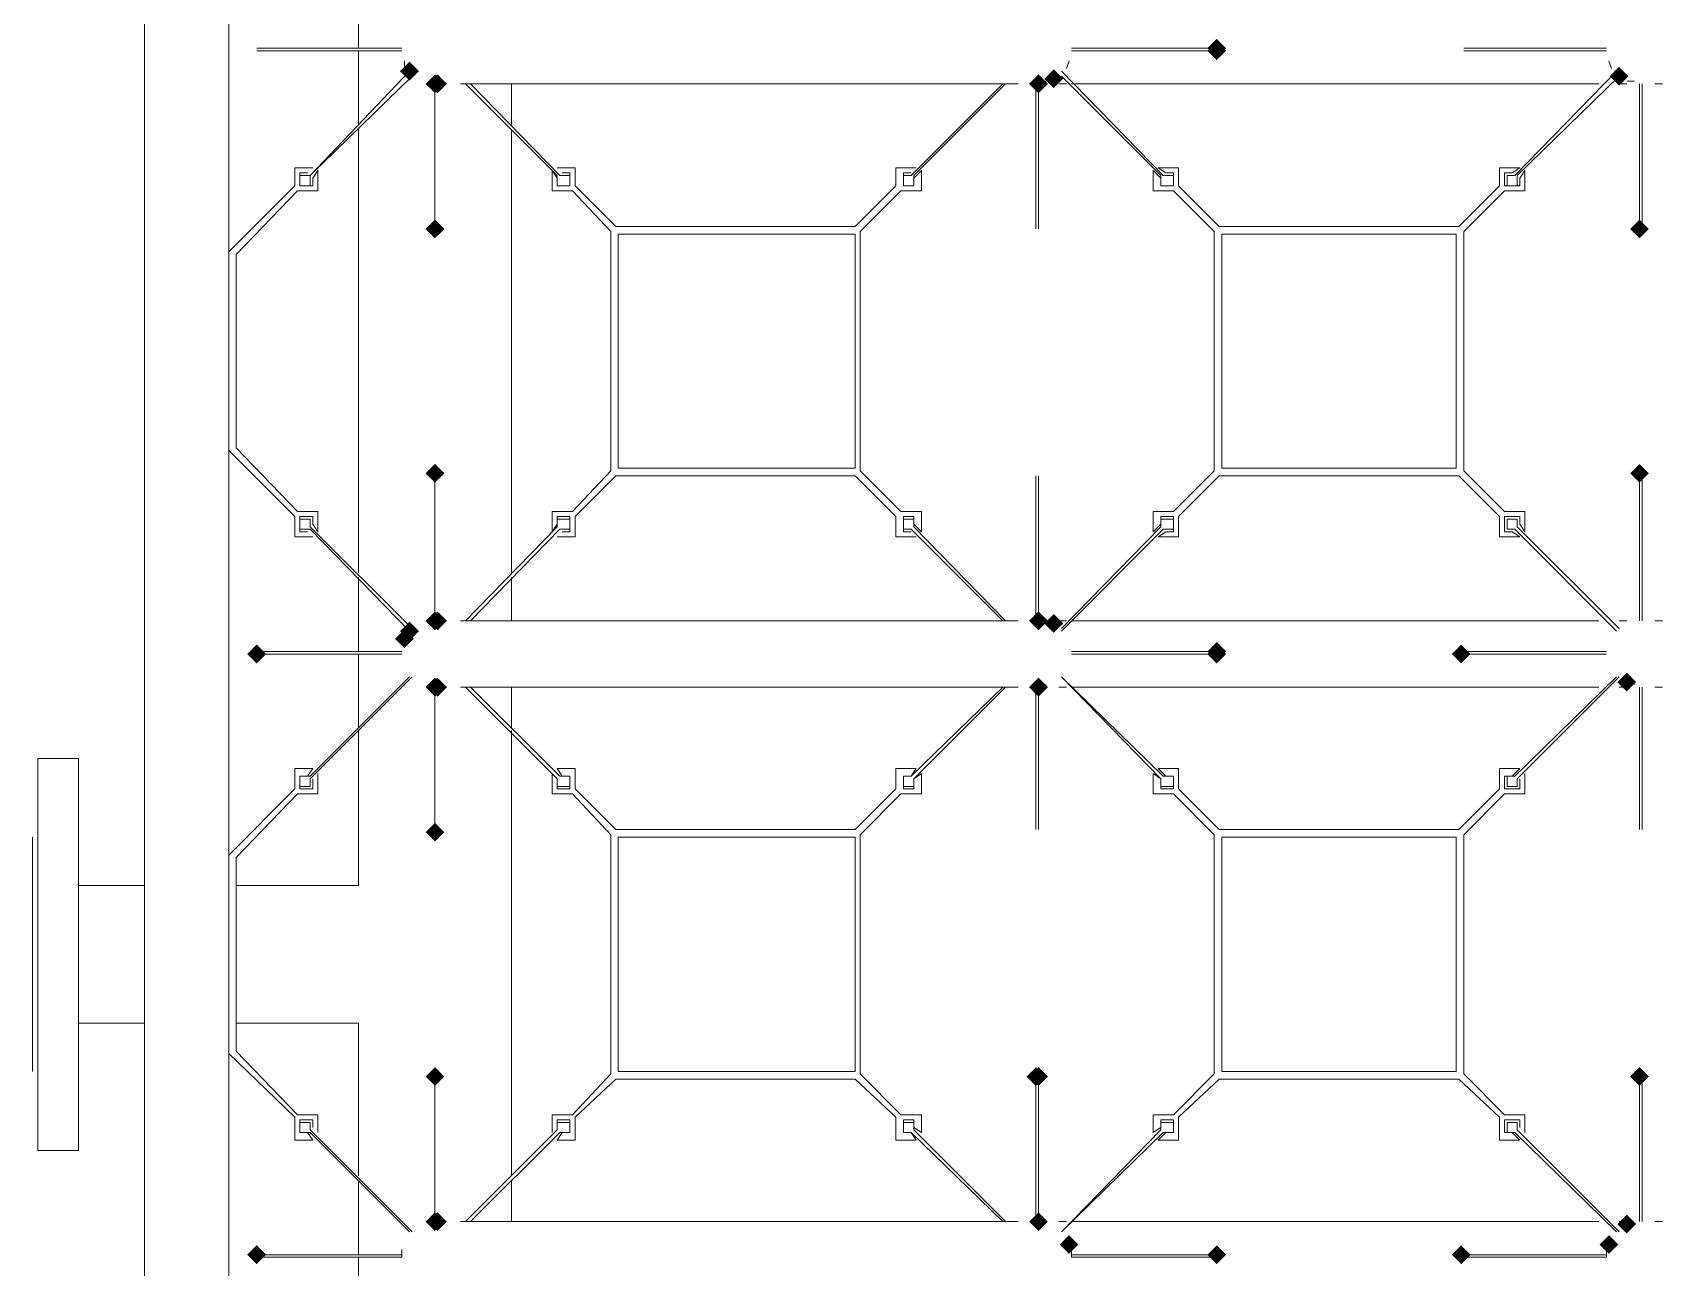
# Model space of a CAD drawing. Header units: millimetres. Extents: x -4415 to 173792, y -78716 to 47289.
# Drawn here: x 43755 to 44442, y -4857 to -4336 of the extents above; entities that cross this region are included whole.
import ezdxf

# ---------------------------------------------------------------- set-up
doc = ezdxf.new("R2010")
doc.units = ezdxf.units.MM

msp = doc.modelspace()

# ---------------------------------------------------------------- hatches: boundary and pattern name
h = msp.add_hatch(color=0)
h.dxf.hatch_style = 2
h.paths.add_polyline_path([(44253.91, -4346.35), (44249.94, -4342.38), (44253.91, -4338.41), (44257.88, -4342.38)])
h = msp.add_hatch(color=0)
h.dxf.hatch_style = 2
h.paths.add_polyline_path([(44253.91, -4347.42), (44249.94, -4343.45), (44253.91, -4339.48), (44257.88, -4343.45)])
h = msp.add_hatch(color=0)
h.dxf.hatch_style = 2
h.paths.add_polyline_path([(43913.61, -4356.01), (43909.64, -4352.04), (43913.61, -4348.07), (43917.59, -4352.04)])
h = msp.add_hatch(color=0)
h.dxf.hatch_style = 2
h.paths.add_polyline_path([(43924.35, -4361.38), (43920.38, -4357.41), (43924.35, -4353.43), (43928.32, -4357.41)])
h = msp.add_hatch(color=0)
h.dxf.hatch_style = 2
h.paths.add_polyline_path([(43925.42, -4361.38), (43921.45, -4357.41), (43925.42, -4353.43), (43929.39, -4357.41)])
h = msp.add_hatch(color=0)
h.dxf.hatch_style = 2
h.paths.add_polyline_path([(44178.77, -4361.38), (44174.79, -4357.41), (44178.77, -4353.43), (44182.74, -4357.41)])
h = msp.add_hatch(color=0)
h.dxf.hatch_style = 2
h.paths.add_polyline_path([(44185.21, -4359.23), (44181.24, -4355.26), (44185.21, -4351.29), (44189.18, -4355.26)])
h = msp.add_hatch(color=0)
h.dxf.hatch_style = 2
h.paths.add_polyline_path([(44423.52, -4358.16), (44419.55, -4354.19), (44423.52, -4350.21), (44427.5, -4354.19)])
h = msp.add_hatch(color=0)
h.dxf.hatch_style = 2
h.paths.add_polyline_path([(43924.35, -4422.57), (43920.38, -4418.6), (43924.35, -4414.62), (43928.32, -4418.6)])
h = msp.add_hatch(color=0)
h.dxf.hatch_style = 2
h.paths.add_polyline_path([(44432.11, -4422.57), (44428.14, -4418.6), (44432.11, -4414.62), (44436.08, -4418.6)])
h = msp.add_hatch(color=0)
h.dxf.hatch_style = 2
h.paths.add_polyline_path([(43924.35, -4525.62), (43920.38, -4521.65), (43924.35, -4517.68), (43928.32, -4521.65)])
h = msp.add_hatch(color=0)
h.dxf.hatch_style = 2
h.paths.add_polyline_path([(44432.11, -4525.62), (44428.14, -4521.65), (44432.11, -4517.68), (44436.08, -4521.65)])
h = msp.add_hatch(color=0)
h.dxf.hatch_style = 2
h.paths.add_polyline_path([(43924.35, -4587.89), (43920.38, -4583.91), (43924.35, -4579.94), (43928.32, -4583.91)])
h = msp.add_hatch(color=0)
h.dxf.hatch_style = 2
h.paths.add_polyline_path([(43925.42, -4587.89), (43921.45, -4583.91), (43925.42, -4579.94), (43929.39, -4583.91)])
h = msp.add_hatch(color=0)
h.dxf.hatch_style = 2
h.paths.add_polyline_path([(44178.77, -4587.89), (44174.79, -4583.91), (44178.77, -4579.94), (44182.74, -4583.91)])
h = msp.add_hatch(color=0)
h.dxf.hatch_style = 2
h.paths.add_polyline_path([(44185.21, -4588.96), (44181.24, -4584.99), (44185.21, -4581.02), (44189.18, -4584.99)])
h = msp.add_hatch(color=0)
h.dxf.hatch_style = 2
h.paths.add_polyline_path([(43911.47, -4595.4), (43907.49, -4591.43), (43911.47, -4587.46), (43915.44, -4591.43)])
h = msp.add_hatch(color=0)
h.dxf.hatch_style = 2
h.paths.add_polyline_path([(43913.61, -4592.18), (43909.64, -4588.21), (43913.61, -4584.24), (43917.59, -4588.21)])
h = msp.add_hatch(color=0)
h.dxf.hatch_style = 2
h.paths.add_polyline_path([(43849.2, -4601.84), (43845.23, -4597.87), (43849.2, -4593.9), (43853.18, -4597.87)])
h = msp.add_hatch(color=0)
h.dxf.hatch_style = 2
h.paths.add_polyline_path([(44253.91, -4600.77), (44249.94, -4596.8), (44253.91, -4592.82), (44257.88, -4596.8)])
h = msp.add_hatch(color=0)
h.dxf.hatch_style = 2
h.paths.add_polyline_path([(44253.91, -4601.84), (44249.94, -4597.87), (44253.91, -4593.9), (44257.88, -4597.87)])
h = msp.add_hatch(color=0)
h.dxf.hatch_style = 2
h.paths.add_polyline_path([(44253.91, -4601.84), (44249.94, -4597.87), (44253.91, -4593.9), (44257.88, -4597.87)])
h = msp.add_hatch(color=0)
h.dxf.hatch_style = 2
h.paths.add_polyline_path([(44356.97, -4601.84), (44353, -4597.87), (44356.97, -4593.9), (44360.94, -4597.87)])
h = msp.add_hatch(color=0)
h.dxf.hatch_style = 2
h.paths.add_polyline_path([(43924.35, -4615.8), (43920.38, -4611.82), (43924.35, -4607.85), (43928.32, -4611.82)])
h = msp.add_hatch(color=0)
h.dxf.hatch_style = 2
h.paths.add_polyline_path([(43925.42, -4615.8), (43921.45, -4611.82), (43925.42, -4607.85), (43929.39, -4611.82)])
h = msp.add_hatch(color=0)
h.dxf.hatch_style = 2
h.paths.add_polyline_path([(44178.77, -4615.8), (44174.79, -4611.82), (44178.77, -4607.85), (44182.74, -4611.82)])
h = msp.add_hatch(color=0)
h.dxf.hatch_style = 2
h.paths.add_polyline_path([(44178.77, -4615.8), (44174.79, -4611.82), (44178.77, -4607.85), (44182.74, -4611.82)])
h = msp.add_hatch(color=0)
h.dxf.hatch_style = 2
h.paths.add_polyline_path([(44426.74, -4613.65), (44422.77, -4609.68), (44426.74, -4605.71), (44430.72, -4609.68)])
h = msp.add_hatch(color=0)
h.dxf.hatch_style = 2
h.paths.add_polyline_path([(43924.35, -4676.99), (43920.38, -4673.01), (43924.35, -4669.04), (43928.32, -4673.01)])
h = msp.add_hatch(color=0)
h.dxf.hatch_style = 2
h.paths.add_polyline_path([(43924.35, -4780.04), (43920.38, -4776.07), (43924.35, -4772.1), (43928.32, -4776.07)])
h = msp.add_hatch(color=0)
h.dxf.hatch_style = 2
h.paths.add_polyline_path([(43924.35, -4780.04), (43920.38, -4776.07), (43924.35, -4772.1), (43928.32, -4776.07)])
h = msp.add_hatch(color=0)
h.dxf.hatch_style = 2
h.paths.add_polyline_path([(43924.35, -4780.04), (43920.38, -4776.07), (43924.35, -4772.1), (43928.32, -4776.07)])
h = msp.add_hatch(color=0)
h.dxf.hatch_style = 2
h.paths.add_polyline_path([(44177.69, -4780.04), (44173.72, -4776.07), (44177.69, -4772.1), (44181.67, -4776.07)])
h = msp.add_hatch(color=0)
h.dxf.hatch_style = 2
h.paths.add_polyline_path([(44178.77, -4780.04), (44174.79, -4776.07), (44178.77, -4772.1), (44182.74, -4776.07)])
h = msp.add_hatch(color=0)
h.dxf.hatch_style = 2
h.paths.add_polyline_path([(44432.11, -4780.04), (44428.14, -4776.07), (44432.11, -4772.1), (44436.08, -4776.07)])
h = msp.add_hatch(color=0)
h.dxf.hatch_style = 2
h.paths.add_polyline_path([(44432.11, -4780.04), (44428.14, -4776.07), (44432.11, -4772.1), (44436.08, -4776.07)])
h = msp.add_hatch(color=0)
h.dxf.hatch_style = 2
h.paths.add_polyline_path([(43924.35, -4841.23), (43920.38, -4837.26), (43924.35, -4833.29), (43928.32, -4837.26)])
h = msp.add_hatch(color=0)
h.dxf.hatch_style = 2
h.paths.add_polyline_path([(43925.42, -4841.23), (43921.45, -4837.26), (43925.42, -4833.29), (43929.39, -4837.26)])
h = msp.add_hatch(color=0)
h.dxf.hatch_style = 2
h.paths.add_polyline_path([(44178.77, -4841.23), (44174.79, -4837.26), (44178.77, -4833.29), (44182.74, -4837.26)])
h = msp.add_hatch(color=0)
h.dxf.hatch_style = 2
h.paths.add_polyline_path([(44426.74, -4842.3), (44422.77, -4838.33), (44426.74, -4834.36), (44430.72, -4838.33)])
h = msp.add_hatch(color=0)
h.dxf.hatch_style = 2
h.paths.add_polyline_path([(44191.65, -4850.89), (44187.68, -4846.92), (44191.65, -4842.95), (44195.62, -4846.92)])
h = msp.add_hatch(color=0)
h.dxf.hatch_style = 2
h.paths.add_polyline_path([(44419.23, -4850.89), (44415.26, -4846.92), (44419.23, -4842.95), (44423.2, -4846.92)])
h = msp.add_hatch(color=0)
h.dxf.hatch_style = 2
h.paths.add_polyline_path([(43849.2, -4855.19), (43845.23, -4851.21), (43849.2, -4847.24), (43853.18, -4851.21)])
h = msp.add_hatch(color=0)
h.dxf.hatch_style = 2
h.paths.add_polyline_path([(44253.91, -4855.19), (44249.94, -4851.21), (44253.91, -4847.24), (44257.88, -4851.21)])
h = msp.add_hatch(color=0)
h.dxf.hatch_style = 2
h.paths.add_polyline_path([(44356.97, -4855.19), (44353, -4851.21), (44356.97, -4847.24), (44360.94, -4851.21)])

# ---------------------------------------------------------------- linework, layer by layer
at = {"color": 0, "lineweight": 0}
for points in [[(43801.97, -5482.43), (43801.97, -3966.65)], [(43837.39, -5482.43), (43837.39, -3966.65)], [(43892.14, -4342.38), (43892.14, -4311.25)], [(43849.2, -4342.38), (43910.39, -4342.38)], [(43910.39, -4343.45), (43849.2, -4343.45)], [(43892.14, -4374.58), (43892.14, -4343.45)], [(43911.47, -4350.96), (43911.47, -4347.74)], [(44190.58, -4350.96), (44191.65, -4347.74)], [(44192.72, -4342.38), (44253.91, -4342.38)], [(44253.91, -4343.45), (44192.72, -4343.45)], [(44358.04, -4342.38), (44418.16, -4342.38)], [(44418.16, -4343.45), (44358.04, -4343.45)], [(44420.3, -4350.96), (44419.23, -4347.74)], [(43871.75, -4396.05), (43913.61, -4352.04)], [(43914.69, -4354.19), (43871.75, -4396.05)], [(44188.43, -4352.04), (44231.37, -4396.05)], [(44230.29, -4396.05), (44188.43, -4354.19)], [(44379.51, -4396.05), (44422.45, -4352.04)], [(44423.52, -4354.19), (44380.58, -4396.05)], [(43924.35, -4418.6), (43924.35, -4357.41)], [(43924.35, -4357.41), (43924.35, -4418.6)], [(43938.3, -4357.41), (43935.08, -4357.41)], [(43975.88, -4396.05), (43937.23, -4357.41)], [(43941.52, -4357.41), (43938.3, -4357.41)], [(43939.38, -4357.41), (43976.95, -4396.05)], [(43945.82, -4357.41), (43941.52, -4357.41)], [(43949.04, -4357.41), (43945.82, -4357.41)], [(43953.33, -4357.41), (43949.04, -4357.41)], [(43958.7, -4357.41), (43953.33, -4357.41)], [(43956.55, -4357.41), (43956.55, -4374.58)], [(43962.99, -4357.41), (43958.7, -4357.41)], [(43967.29, -4357.41), (43962.99, -4357.41)], [(43972.66, -4357.41), (43967.29, -4357.41)], [(43979.1, -4357.41), (43972.66, -4357.41)], [(43983.39, -4357.41), (43979.1, -4357.41)], [(43989.83, -4357.41), (43983.39, -4357.41)], [(43996.27, -4357.41), (43989.83, -4357.41)], [(44001.64, -4357.41), (43996.27, -4357.41)], [(44008.08, -4357.41), (44001.64, -4357.41)], [(44014.52, -4357.41), (44008.08, -4357.41)], [(44020.96, -4357.41), (44014.52, -4357.41)], [(44027.4, -4357.41), (44020.96, -4357.41)], [(44034.92, -4357.41), (44027.4, -4357.41)], [(44041.36, -4357.41), (44034.92, -4357.41)], [(44047.8, -4357.41), (44041.36, -4357.41)], [(44055.31, -4357.41), (44047.8, -4357.41)], [(44061.76, -4357.41), (44055.31, -4357.41)], [(44068.2, -4357.41), (44061.76, -4357.41)], [(44074.64, -4357.41), (44068.2, -4357.41)], [(44081.08, -4357.41), (44074.64, -4357.41)], [(44087.52, -4357.41), (44081.08, -4357.41)], [(44093.96, -4357.41), (44087.52, -4357.41)], [(44100.4, -4357.41), (44093.96, -4357.41)], [(44106.84, -4357.41), (44100.4, -4357.41)], [(44113.28, -4357.41), (44106.84, -4357.41)], [(44118.65, -4357.41), (44113.28, -4357.41)], [(44125.09, -4357.41), (44118.65, -4357.41)], [(44129.39, -4357.41), (44125.09, -4357.41)], [(44125.09, -4396.05), (44163.74, -4357.41)], [(44164.81, -4357.41), (44126.17, -4396.05)], [(44134.75, -4357.41), (44129.39, -4357.41)], [(44140.12, -4357.41), (44134.75, -4357.41)], [(44145.49, -4357.41), (44140.12, -4357.41)], [(44149.78, -4357.41), (44145.49, -4357.41)], [(44153, -4357.41), (44149.78, -4357.41)], [(44157.3, -4357.41), (44153, -4357.41)], [(44160.52, -4357.41), (44157.3, -4357.41)], [(44163.74, -4357.41), (44160.52, -4357.41)], [(44166.96, -4357.41), (44163.74, -4357.41)], [(44170.18, -4357.41), (44166.96, -4357.41)], [(44177.69, -4418.6), (44177.69, -4357.41)], [(44178.77, -4356.33), (44181.99, -4356.33)], [(44178.77, -4357.41), (44178.77, -4418.6)], [(44190.58, -4357.41), (44187.35, -4357.41)], [(44195.94, -4357.41), (44192.72, -4357.41)], [(44199.16, -4357.41), (44195.94, -4357.41)], [(44203.46, -4357.41), (44199.16, -4357.41)], [(44207.75, -4357.41), (44203.46, -4357.41)], [(44212.05, -4357.41), (44207.75, -4357.41)], [(44216.34, -4357.41), (44212.05, -4357.41)], [(44221.71, -4357.41), (44216.34, -4357.41)], [(44227.07, -4357.41), (44221.71, -4357.41)], [(44232.44, -4357.41), (44227.07, -4357.41)], [(44237.81, -4357.41), (44232.44, -4357.41)], [(44244.25, -4357.41), (44237.81, -4357.41)], [(44249.62, -4357.41), (44244.25, -4357.41)], [(44256.06, -4357.41), (44249.62, -4357.41)], [(44262.5, -4357.41), (44256.06, -4357.41)], [(44268.94, -4357.41), (44262.5, -4357.41)], [(44275.38, -4357.41), (44268.94, -4357.41)], [(44281.82, -4357.41), (44275.38, -4357.41)], [(44288.26, -4357.41), (44281.82, -4357.41)], [(44295.78, -4357.41), (44288.26, -4357.41)], [(44302.22, -4357.41), (44295.78, -4357.41)], [(44308.66, -4357.41), (44302.22, -4357.41)], [(44316.17, -4357.41), (44308.66, -4357.41)], [(44322.62, -4357.41), (44316.17, -4357.41)], [(44329.06, -4357.41), (44322.62, -4357.41)], [(44335.5, -4357.41), (44329.06, -4357.41)], [(44341.94, -4357.41), (44335.5, -4357.41)], [(44348.38, -4357.41), (44341.94, -4357.41)], [(44354.82, -4357.41), (44348.38, -4357.41)], [(44361.26, -4357.41), (44354.82, -4357.41)], [(44367.7, -4357.41), (44361.26, -4357.41)], [(44373.07, -4357.41), (44367.7, -4357.41)], [(44378.44, -4357.41), (44373.07, -4357.41)], [(44383.8, -4357.41), (44378.44, -4357.41)], [(44389.17, -4357.41), (44383.8, -4357.41)], [(44393.47, -4357.41), (44389.17, -4357.41)], [(44398.83, -4357.41), (44393.47, -4357.41)], [(44403.13, -4357.41), (44398.83, -4357.41)], [(44407.42, -4357.41), (44403.13, -4357.41)], [(44411.72, -4357.41), (44407.42, -4357.41)], [(44414.94, -4357.41), (44411.72, -4357.41)], [(44426.74, -4357.41), (44423.52, -4357.41)], [(44429.97, -4356.33), (44426.74, -4356.33)], [(44432.11, -4418.6), (44432.11, -4357.41)], [(44433.19, -4357.41), (44433.19, -4418.6)], [(44441.77, -4357.41), (44438.55, -4357.41)], [(43892.14, -4563.52), (43892.14, -4376.73)], [(43956.55, -4376.73), (43956.55, -4563.52)], [(43872.82, -4392.83), (43865.31, -4392.83)], [(43865.31, -4392.83), (43865.31, -4400.35)], [(43867.45, -4400.35), (43867.45, -4394.98)], [(43867.45, -4394.98), (43870.67, -4394.98)], [(43867.45, -4396.05), (43871.75, -4396.05)], [(43867.45, -4400.35), (43867.45, -4396.05)], [(43871.75, -4396.05), (43871.75, -4400.35)], [(43874.97, -4393.9), (43872.82, -4397.13)], [(43874.97, -4402.49), (43874.97, -4393.9)], [(43973.73, -4393.9), (43975.88, -4397.13)], [(43973.73, -4402.49), (43973.73, -4393.9)], [(43975.88, -4392.83), (43983.39, -4392.83)], [(43975.88, -4400.35), (43975.88, -4396.05)], [(43976.95, -4396.05), (43981.24, -4396.05)], [(43981.24, -4394.98), (43978.02, -4394.98)], [(43981.24, -4400.35), (43981.24, -4394.98)], [(43981.24, -4396.05), (43981.24, -4400.35)], [(43983.39, -4392.83), (43983.39, -4400.35)], [(44118.65, -4392.83), (44127.24, -4392.83)], [(44118.65, -4400.35), (44118.65, -4392.83)], [(44121.87, -4394.98), (44121.87, -4400.35)], [(44125.09, -4394.98), (44121.87, -4394.98)], [(44121.87, -4396.05), (44125.09, -4396.05)], [(44121.87, -4400.35), (44121.87, -4396.05)], [(44126.17, -4397.13), (44129.39, -4393.9)], [(44126.17, -4396.05), (44126.17, -4400.35)], [(44129.39, -4393.9), (44129.39, -4402.49)], [(44227.07, -4393.9), (44230.29, -4397.13)], [(44227.07, -4402.49), (44227.07, -4393.9)], [(44229.22, -4392.83), (44237.81, -4392.83)], [(44232.44, -4394.98), (44229.22, -4392.83)], [(44230.29, -4400.35), (44230.29, -4396.05)], [(44231.37, -4396.05), (44235.66, -4396.05)], [(44235.66, -4394.98), (44232.44, -4394.98)], [(44235.66, -4400.35), (44235.66, -4394.98)], [(44235.66, -4396.05), (44235.66, -4400.35)], [(44237.81, -4392.83), (44237.81, -4400.35)], [(44373.07, -4392.83), (44381.66, -4392.83)], [(44373.07, -4400.35), (44373.07, -4392.83)], [(44375.22, -4394.98), (44375.22, -4400.35)], [(44378.44, -4394.98), (44375.22, -4394.98)], [(44376.29, -4396.05), (44379.51, -4396.05)], [(44376.29, -4400.35), (44376.29, -4396.05)], [(44381.66, -4392.83), (44378.44, -4394.98)], [(44380.58, -4396.05), (44380.58, -4400.35)], [(44381.66, -4397.13), (44383.8, -4393.9)], [(44383.8, -4393.9), (44383.8, -4402.49)], [(43865.31, -4400.35), (43837.39, -4428.26)], [(43840.62, -4429.33), (43866.38, -4402.49)], [(43866.38, -4402.49), (43874.97, -4402.49)], [(43872.82, -4400.35), (43867.45, -4400.35)], [(43871.75, -4400.35), (43867.45, -4400.35)], [(43872.82, -4397.13), (43872.82, -4400.35)], [(43982.32, -4402.49), (43973.73, -4402.49)], [(43975.88, -4397.13), (43975.88, -4400.35)], [(43975.88, -4400.35), (43981.24, -4400.35)], [(43981.24, -4400.35), (43975.88, -4400.35)], [(43998.42, -4419.67), (43982.32, -4402.49)], [(43983.39, -4400.35), (44000.57, -4417.52)], [(44101.48, -4417.52), (44118.65, -4400.35)], [(44120.8, -4402.49), (44103.62, -4419.67)], [(44129.39, -4402.49), (44120.8, -4402.49)], [(44121.87, -4400.35), (44126.17, -4400.35)], [(44126.17, -4400.35), (44121.87, -4400.35)], [(44126.17, -4400.35), (44126.17, -4397.13)], [(44235.66, -4402.49), (44227.07, -4402.49)], [(44230.29, -4397.13), (44230.29, -4400.35)], [(44230.29, -4400.35), (44235.66, -4400.35)], [(44235.66, -4400.35), (44230.29, -4400.35)], [(44252.84, -4419.67), (44235.66, -4402.49)], [(44237.81, -4400.35), (44254.99, -4417.52)], [(44355.89, -4417.52), (44373.07, -4400.35)], [(44375.22, -4402.49), (44358.04, -4419.67)], [(44375.22, -4400.35), (44381.66, -4400.35)], [(44383.8, -4402.49), (44375.22, -4402.49)], [(44380.58, -4400.35), (44376.29, -4400.35)], [(44381.66, -4400.35), (44381.66, -4397.13)], [(44000.57, -4417.52), (44101.48, -4417.52)], [(44254.99, -4417.52), (44355.89, -4417.52)], [(43998.42, -4520.58), (43998.42, -4419.67)], [(44001.64, -4519.5), (44001.64, -4420.74)], [(44001.64, -4420.74), (44101.48, -4420.74)], [(44101.48, -4420.74), (44101.48, -4519.5)], [(44103.62, -4419.67), (44103.62, -4520.58)], [(44252.84, -4520.58), (44252.84, -4419.67)], [(44256.06, -4519.5), (44256.06, -4420.74)], [(44256.06, -4420.74), (44354.82, -4420.74)], [(44354.82, -4420.74), (44354.82, -4519.5)], [(44358.04, -4419.67), (44358.04, -4520.58)], [(43837.39, -4428.26), (43837.39, -4511.99)], [(43840.62, -4510.92), (43840.62, -4429.33)], [(43837.39, -4511.99), (43865.31, -4539.9)], [(43866.38, -4537.75), (43840.62, -4510.92)], [(43982.32, -4537.75), (43998.42, -4520.58)], [(44101.48, -4519.5), (44001.64, -4519.5)], [(44103.62, -4520.58), (44120.8, -4537.75)], [(44235.66, -4537.75), (44252.84, -4520.58)], [(44354.82, -4519.5), (44256.06, -4519.5)], [(44358.04, -4520.58), (44375.22, -4537.75)], [(43924.35, -4522.72), (43924.35, -4583.91)], [(43924.35, -4583.91), (43924.35, -4522.72)], [(44000.57, -4522.72), (43983.39, -4539.9)], [(44101.48, -4522.72), (44000.57, -4522.72)], [(44118.65, -4539.9), (44101.48, -4522.72)], [(44177.69, -4583.91), (44177.69, -4522.72)], [(44178.77, -4522.72), (44178.77, -4583.91)], [(44254.99, -4522.72), (44237.81, -4539.9)], [(44355.89, -4522.72), (44254.99, -4522.72)], [(44373.07, -4539.9), (44355.89, -4522.72)], [(44432.11, -4583.91), (44432.11, -4522.72)], [(44433.19, -4522.72), (44433.19, -4583.91)], [(43865.31, -4539.9), (43865.31, -4548.49)], [(43874.97, -4537.75), (43866.38, -4537.75)], [(43867.45, -4546.34), (43867.45, -4539.9)], [(43867.45, -4539.9), (43872.82, -4539.9)], [(43867.45, -4540.97), (43871.75, -4540.97)], [(43867.45, -4545.27), (43867.45, -4540.97)], [(43871.75, -4540.97), (43871.75, -4544.19)], [(43872.82, -4539.9), (43872.82, -4543.12)], [(43874.97, -4546.34), (43874.97, -4537.75)], [(43973.73, -4537.75), (43982.32, -4537.75)], [(43973.73, -4546.34), (43973.73, -4537.75)], [(43975.88, -4539.9), (43975.88, -4543.12)], [(43981.24, -4539.9), (43975.88, -4539.9)], [(43975.88, -4540.97), (43981.24, -4540.97)], [(43975.88, -4544.19), (43975.88, -4540.97)], [(43981.24, -4546.34), (43981.24, -4539.9)], [(43981.24, -4540.97), (43981.24, -4545.27)], [(43983.39, -4539.9), (43983.39, -4548.49)], [(44118.65, -4548.49), (44118.65, -4539.9)], [(44120.8, -4537.75), (44129.39, -4537.75)], [(44121.87, -4539.9), (44121.87, -4546.34)], [(44126.17, -4539.9), (44121.87, -4539.9)], [(44121.87, -4540.97), (44126.17, -4540.97)], [(44121.87, -4545.27), (44121.87, -4540.97)], [(44126.17, -4543.12), (44126.17, -4539.9)], [(44126.17, -4540.97), (44126.17, -4544.19)], [(44129.39, -4537.75), (44129.39, -4546.34)], [(44227.07, -4537.75), (44235.66, -4537.75)], [(44227.07, -4546.34), (44227.07, -4537.75)], [(44230.29, -4539.9), (44230.29, -4543.12)], [(44235.66, -4539.9), (44230.29, -4539.9)], [(44230.29, -4540.97), (44235.66, -4540.97)], [(44230.29, -4544.19), (44230.29, -4540.97)], [(44235.66, -4546.34), (44235.66, -4539.9)], [(44235.66, -4540.97), (44235.66, -4545.27)], [(44237.81, -4539.9), (44237.81, -4548.49)], [(44373.07, -4548.49), (44373.07, -4539.9)], [(44375.22, -4537.75), (44383.8, -4537.75)], [(44375.22, -4539.9), (44375.22, -4546.34)], [(44381.66, -4539.9), (44375.22, -4539.9)], [(44376.29, -4540.97), (44380.58, -4540.97)], [(44376.29, -4545.27), (44376.29, -4540.97)], [(44380.58, -4540.97), (44380.58, -4544.19)], [(44381.66, -4543.12), (44381.66, -4539.9)], [(44383.8, -4537.75), (44383.8, -4546.34)], [(43871.75, -4545.27), (43867.45, -4545.27)], [(43870.67, -4546.34), (43867.45, -4546.34)], [(43871.75, -4544.19), (43914.69, -4587.13)], [(43913.61, -4588.21), (43871.75, -4545.27)], [(43872.82, -4543.12), (43874.97, -4546.34)], [(43937.23, -4583.91), (43975.88, -4544.19)], [(43976.95, -4545.27), (43939.38, -4583.91)], [(43975.88, -4543.12), (43973.73, -4546.34)], [(43981.24, -4545.27), (43976.95, -4545.27)], [(43978.02, -4546.34), (43981.24, -4546.34)], [(44125.09, -4545.27), (44121.87, -4545.27)], [(44121.87, -4546.34), (44125.09, -4546.34)], [(44163.74, -4583.91), (44125.09, -4545.27)], [(44129.39, -4546.34), (44126.17, -4543.12)], [(44126.17, -4544.19), (44164.81, -4583.91)], [(44188.43, -4587.13), (44230.29, -4544.19)], [(44231.37, -4545.27), (44188.43, -4588.21)], [(44230.29, -4543.12), (44227.07, -4546.34)], [(44229.22, -4548.49), (44232.44, -4546.34)], [(44235.66, -4545.27), (44231.37, -4545.27)], [(44232.44, -4546.34), (44235.66, -4546.34)], [(44375.22, -4546.34), (44378.44, -4546.34)], [(44379.51, -4545.27), (44376.29, -4545.27)], [(44378.44, -4546.34), (44381.66, -4548.49)], [(44422.45, -4588.21), (44379.51, -4545.27)], [(44380.58, -4544.19), (44423.52, -4587.13)], [(44383.8, -4546.34), (44381.66, -4543.12)], [(43865.31, -4548.49), (43872.82, -4548.49)], [(43983.39, -4548.49), (43975.88, -4548.49)], [(44127.24, -4548.49), (44118.65, -4548.49)], [(44237.81, -4548.49), (44229.22, -4548.49)], [(44381.66, -4548.49), (44373.07, -4548.49)], [(43892.14, -4596.8), (43892.14, -4565.66)], [(43956.55, -4565.66), (43956.55, -4583.91)], [(43935.08, -4583.91), (43938.3, -4583.91)], [(43938.3, -4583.91), (43941.52, -4583.91)], [(43941.52, -4583.91), (43945.82, -4583.91)], [(43945.82, -4583.91), (43949.04, -4583.91)], [(43949.04, -4583.91), (43953.33, -4583.91)], [(43953.33, -4583.91), (43958.7, -4583.91)], [(43958.7, -4583.91), (43962.99, -4583.91)], [(43962.99, -4583.91), (43967.29, -4583.91)], [(43967.29, -4583.91), (43972.66, -4583.91)], [(43972.66, -4583.91), (43979.1, -4583.91)], [(43979.1, -4583.91), (43983.39, -4583.91)], [(43983.39, -4583.91), (43989.83, -4583.91)], [(43989.83, -4583.91), (43996.27, -4583.91)], [(43996.27, -4583.91), (44001.64, -4583.91)], [(44001.64, -4583.91), (44008.08, -4583.91)], [(44008.08, -4583.91), (44014.52, -4583.91)], [(44014.52, -4583.91), (44020.96, -4583.91)], [(44020.96, -4583.91), (44027.4, -4583.91)], [(44027.4, -4583.91), (44034.92, -4583.91)], [(44034.92, -4583.91), (44041.36, -4583.91)], [(44041.36, -4583.91), (44047.8, -4583.91)], [(44047.8, -4583.91), (44055.31, -4583.91)], [(44055.31, -4583.91), (44061.76, -4583.91)], [(44061.76, -4583.91), (44068.2, -4583.91)], [(44068.2, -4583.91), (44074.64, -4583.91)], [(44074.64, -4583.91), (44081.08, -4583.91)], [(44081.08, -4583.91), (44087.52, -4583.91)], [(44087.52, -4583.91), (44093.96, -4583.91)], [(44093.96, -4583.91), (44100.4, -4583.91)], [(44100.4, -4583.91), (44106.84, -4583.91)], [(44106.84, -4583.91), (44113.28, -4583.91)], [(44113.28, -4583.91), (44118.65, -4583.91)], [(44118.65, -4583.91), (44125.09, -4583.91)], [(44125.09, -4583.91), (44129.39, -4583.91)], [(44129.39, -4583.91), (44134.75, -4583.91)], [(44134.75, -4583.91), (44140.12, -4583.91)], [(44140.12, -4583.91), (44145.49, -4583.91)], [(44145.49, -4583.91), (44149.78, -4583.91)], [(44149.78, -4583.91), (44153, -4583.91)], [(44153, -4583.91), (44157.3, -4583.91)], [(44157.3, -4583.91), (44160.52, -4583.91)], [(44160.52, -4583.91), (44163.74, -4583.91)], [(44163.74, -4583.91), (44166.96, -4583.91)], [(44166.96, -4583.91), (44170.18, -4583.91)], [(44187.35, -4583.91), (44190.58, -4583.91)], [(44192.72, -4583.91), (44195.94, -4583.91)], [(44195.94, -4583.91), (44199.16, -4583.91)], [(44199.16, -4583.91), (44203.46, -4583.91)], [(44203.46, -4583.91), (44207.75, -4583.91)], [(44207.75, -4583.91), (44212.05, -4583.91)], [(44212.05, -4583.91), (44216.34, -4583.91)], [(44216.34, -4583.91), (44221.71, -4583.91)], [(44221.71, -4583.91), (44227.07, -4583.91)], [(44227.07, -4583.91), (44232.44, -4583.91)], [(44232.44, -4583.91), (44237.81, -4583.91)], [(44237.81, -4583.91), (44244.25, -4583.91)], [(44244.25, -4583.91), (44249.62, -4583.91)], [(44249.62, -4583.91), (44256.06, -4583.91)], [(44256.06, -4583.91), (44262.5, -4583.91)], [(44262.5, -4583.91), (44268.94, -4583.91)], [(44268.94, -4583.91), (44275.38, -4583.91)], [(44275.38, -4583.91), (44281.82, -4583.91)], [(44281.82, -4583.91), (44288.26, -4583.91)], [(44288.26, -4583.91), (44295.78, -4583.91)], [(44295.78, -4583.91), (44302.22, -4583.91)], [(44302.22, -4583.91), (44308.66, -4583.91)], [(44308.66, -4583.91), (44316.17, -4583.91)], [(44316.17, -4583.91), (44322.62, -4583.91)], [(44322.62, -4583.91), (44329.06, -4583.91)], [(44329.06, -4583.91), (44335.5, -4583.91)], [(44335.5, -4583.91), (44341.94, -4583.91)], [(44341.94, -4583.91), (44348.38, -4583.91)], [(44348.38, -4583.91), (44354.82, -4583.91)], [(44354.82, -4583.91), (44361.26, -4583.91)], [(44361.26, -4583.91), (44367.7, -4583.91)], [(44367.7, -4583.91), (44373.07, -4583.91)], [(44373.07, -4583.91), (44378.44, -4583.91)], [(44378.44, -4583.91), (44383.8, -4583.91)], [(44383.8, -4583.91), (44389.17, -4583.91)], [(44389.17, -4583.91), (44393.47, -4583.91)], [(44393.47, -4583.91), (44398.83, -4583.91)], [(44398.83, -4583.91), (44403.13, -4583.91)], [(44403.13, -4583.91), (44407.42, -4583.91)], [(44407.42, -4583.91), (44411.72, -4583.91)], [(44411.72, -4583.91), (44414.94, -4583.91)], [(44423.52, -4583.91), (44426.74, -4583.91)], [(44438.55, -4583.91), (44441.77, -4583.91)], [(43849.2, -4596.8), (43910.39, -4596.8)], [(43910.39, -4597.87), (43849.2, -4597.87)], [(43892.14, -4629), (43892.14, -4597.87)], [(44192.72, -4596.8), (44253.91, -4596.8)], [(44253.91, -4597.87), (44192.72, -4597.87)], [(44358.04, -4596.8), (44418.16, -4596.8)], [(44418.16, -4597.87), (44358.04, -4597.87)], [(43871.75, -4649.4), (43913.61, -4607.53)], [(43914.69, -4607.53), (43871.75, -4650.47)], [(44230.29, -4650.47), (44188.43, -4607.53)], [(44188.43, -4607.53), (44231.37, -4649.4)], [(44379.51, -4649.4), (44422.45, -4607.53)], [(44423.52, -4607.53), (44380.58, -4650.47)], [(44429.97, -4610.75), (44426.74, -4609.68)], [(43924.35, -4671.94), (43924.35, -4611.82)], [(43924.35, -4611.82), (43924.35, -4671.94)], [(43938.3, -4611.82), (43935.08, -4611.82)], [(43975.88, -4650.47), (43937.23, -4611.82)], [(43941.52, -4611.82), (43938.3, -4611.82)], [(43939.38, -4611.82), (43976.95, -4649.4)], [(43945.82, -4611.82), (43941.52, -4611.82)], [(43949.04, -4611.82), (43945.82, -4611.82)], [(43953.33, -4611.82), (43949.04, -4611.82)], [(43958.7, -4611.82), (43953.33, -4611.82)], [(43956.55, -4611.82), (43956.55, -4629)], [(43962.99, -4611.82), (43958.7, -4611.82)], [(43967.29, -4611.82), (43962.99, -4611.82)], [(43972.66, -4611.82), (43967.29, -4611.82)], [(43979.1, -4611.82), (43972.66, -4611.82)], [(43983.39, -4611.82), (43979.1, -4611.82)], [(43989.83, -4611.82), (43983.39, -4611.82)], [(43996.27, -4611.82), (43989.83, -4611.82)], [(44001.64, -4611.82), (43996.27, -4611.82)], [(44008.08, -4611.82), (44001.64, -4611.82)], [(44014.52, -4611.82), (44008.08, -4611.82)], [(44020.96, -4611.82), (44014.52, -4611.82)], [(44027.4, -4611.82), (44020.96, -4611.82)], [(44034.92, -4611.82), (44027.4, -4611.82)], [(44041.36, -4611.82), (44034.92, -4611.82)], [(44047.8, -4611.82), (44041.36, -4611.82)], [(44055.31, -4611.82), (44047.8, -4611.82)], [(44061.76, -4611.82), (44055.31, -4611.82)], [(44068.2, -4611.82), (44061.76, -4611.82)], [(44074.64, -4611.82), (44068.2, -4611.82)], [(44081.08, -4611.82), (44074.64, -4611.82)], [(44087.52, -4611.82), (44081.08, -4611.82)], [(44093.96, -4611.82), (44087.52, -4611.82)], [(44100.4, -4611.82), (44093.96, -4611.82)], [(44106.84, -4611.82), (44100.4, -4611.82)], [(44113.28, -4611.82), (44106.84, -4611.82)], [(44118.65, -4611.82), (44113.28, -4611.82)], [(44125.09, -4611.82), (44118.65, -4611.82)], [(44129.39, -4611.82), (44125.09, -4611.82)], [(44125.09, -4649.4), (44163.74, -4611.82)], [(44164.81, -4611.82), (44126.17, -4650.47)], [(44134.75, -4611.82), (44129.39, -4611.82)], [(44140.12, -4611.82), (44134.75, -4611.82)], [(44145.49, -4611.82), (44140.12, -4611.82)], [(44149.78, -4611.82), (44145.49, -4611.82)], [(44153, -4611.82), (44149.78, -4611.82)], [(44157.3, -4611.82), (44153, -4611.82)], [(44160.52, -4611.82), (44157.3, -4611.82)], [(44163.74, -4611.82), (44160.52, -4611.82)], [(44166.96, -4611.82), (44163.74, -4611.82)], [(44170.18, -4611.82), (44166.96, -4611.82)], [(44177.69, -4671.94), (44177.69, -4611.82)], [(44178.77, -4611.82), (44181.99, -4610.75)], [(44178.77, -4611.82), (44178.77, -4671.94)], [(44190.58, -4611.82), (44187.35, -4611.82)], [(44195.94, -4611.82), (44192.72, -4611.82)], [(44199.16, -4611.82), (44195.94, -4611.82)], [(44203.46, -4611.82), (44199.16, -4611.82)], [(44207.75, -4611.82), (44203.46, -4611.82)], [(44212.05, -4611.82), (44207.75, -4611.82)], [(44216.34, -4611.82), (44212.05, -4611.82)], [(44221.71, -4611.82), (44216.34, -4611.82)], [(44227.07, -4611.82), (44221.71, -4611.82)], [(44232.44, -4611.82), (44227.07, -4611.82)], [(44237.81, -4611.82), (44232.44, -4611.82)], [(44244.25, -4611.82), (44237.81, -4611.82)], [(44249.62, -4611.82), (44244.25, -4611.82)], [(44256.06, -4611.82), (44249.62, -4611.82)], [(44262.5, -4611.82), (44256.06, -4611.82)], [(44268.94, -4611.82), (44262.5, -4611.82)], [(44275.38, -4611.82), (44268.94, -4611.82)], [(44281.82, -4611.82), (44275.38, -4611.82)], [(44288.26, -4611.82), (44281.82, -4611.82)], [(44295.78, -4611.82), (44288.26, -4611.82)], [(44302.22, -4611.82), (44295.78, -4611.82)], [(44308.66, -4611.82), (44302.22, -4611.82)], [(44316.17, -4611.82), (44308.66, -4611.82)], [(44322.62, -4611.82), (44316.17, -4611.82)], [(44329.06, -4611.82), (44322.62, -4611.82)], [(44335.5, -4611.82), (44329.06, -4611.82)], [(44341.94, -4611.82), (44335.5, -4611.82)], [(44348.38, -4611.82), (44341.94, -4611.82)], [(44354.82, -4611.82), (44348.38, -4611.82)], [(44361.26, -4611.82), (44354.82, -4611.82)], [(44367.7, -4611.82), (44361.26, -4611.82)], [(44373.07, -4611.82), (44367.7, -4611.82)], [(44378.44, -4611.82), (44373.07, -4611.82)], [(44383.8, -4611.82), (44378.44, -4611.82)], [(44389.17, -4611.82), (44383.8, -4611.82)], [(44393.47, -4611.82), (44389.17, -4611.82)], [(44398.83, -4611.82), (44393.47, -4611.82)], [(44403.13, -4611.82), (44398.83, -4611.82)], [(44407.42, -4611.82), (44403.13, -4611.82)], [(44411.72, -4611.82), (44407.42, -4611.82)], [(44414.94, -4611.82), (44411.72, -4611.82)], [(44426.74, -4611.82), (44423.52, -4611.82)], [(44432.11, -4671.94), (44432.11, -4611.82)], [(44433.19, -4611.82), (44433.19, -4671.94)], [(44441.77, -4611.82), (44438.55, -4611.82)], [(43892.14, -4695.56), (43892.14, -4630.07)], [(43956.55, -4630.07), (43956.55, -4817.94)], [(43756.88, -4641.88), (43774.06, -4641.88)], [(43756.88, -4641.88), (43756.88, -4724.54)], [(43774.06, -4641.88), (43774.06, -4807.2)], [(43872.82, -4646.18), (43865.31, -4646.18)], [(43865.31, -4646.18), (43865.31, -4654.76)], [(43867.45, -4654.76), (43867.45, -4649.4)], [(43867.45, -4649.4), (43870.67, -4649.4)], [(43867.45, -4649.4), (43871.75, -4649.4)], [(43867.45, -4653.69), (43867.45, -4649.4)], [(43870.67, -4649.4), (43872.82, -4646.18)], [(43871.75, -4650.47), (43871.75, -4653.69)], [(43872.82, -4650.47), (43872.82, -4654.76)], [(43874.97, -4656.91), (43874.97, -4648.32)], [(43973.73, -4656.91), (43973.73, -4648.32)], [(43975.88, -4646.18), (43983.39, -4646.18)], [(43978.02, -4649.4), (43975.88, -4646.18)], [(43975.88, -4650.47), (43975.88, -4654.76)], [(43975.88, -4653.69), (43975.88, -4650.47)], [(43976.95, -4649.4), (43981.24, -4649.4)], [(43981.24, -4649.4), (43978.02, -4649.4)], [(43981.24, -4654.76), (43981.24, -4649.4)], [(43981.24, -4649.4), (43981.24, -4653.69)], [(43983.39, -4646.18), (43983.39, -4654.76)], [(44118.65, -4646.18), (44127.24, -4646.18)], [(44118.65, -4654.76), (44118.65, -4646.18)], [(44121.87, -4649.4), (44121.87, -4654.76)], [(44125.09, -4649.4), (44121.87, -4649.4)], [(44121.87, -4649.4), (44125.09, -4649.4)], [(44121.87, -4653.69), (44121.87, -4649.4)], [(44127.24, -4646.18), (44125.09, -4649.4)], [(44126.17, -4650.47), (44129.39, -4648.32)], [(44126.17, -4654.76), (44126.17, -4650.47)], [(44126.17, -4650.47), (44126.17, -4653.69)], [(44129.39, -4648.32), (44129.39, -4656.91)], [(44227.07, -4648.32), (44230.29, -4650.47)], [(44227.07, -4656.91), (44227.07, -4648.32)], [(44229.22, -4646.18), (44237.81, -4646.18)], [(44232.44, -4649.4), (44229.22, -4646.18)], [(44230.29, -4650.47), (44230.29, -4654.76)], [(44230.29, -4653.69), (44230.29, -4650.47)], [(44231.37, -4649.4), (44235.66, -4649.4)], [(44235.66, -4649.4), (44232.44, -4649.4)], [(44235.66, -4654.76), (44235.66, -4649.4)], [(44235.66, -4649.4), (44235.66, -4653.69)], [(44237.81, -4646.18), (44237.81, -4654.76)], [(44373.07, -4646.18), (44381.66, -4646.18)], [(44373.07, -4654.76), (44373.07, -4646.18)], [(44375.22, -4649.4), (44375.22, -4654.76)], [(44378.44, -4649.4), (44375.22, -4649.4)], [(44376.29, -4649.4), (44379.51, -4649.4)], [(44376.29, -4653.69), (44376.29, -4649.4)], [(44381.66, -4646.18), (44378.44, -4649.4)], [(44380.58, -4650.47), (44380.58, -4653.69)], [(44381.66, -4654.76), (44381.66, -4650.47)], [(44383.8, -4648.32), (44383.8, -4656.91)], [(43865.31, -4654.76), (43837.39, -4682.68)], [(43840.62, -4683.75), (43866.38, -4656.91)], [(43866.38, -4656.91), (43874.97, -4656.91)], [(43871.75, -4653.69), (43867.45, -4653.69)], [(43872.82, -4654.76), (43867.45, -4654.76)], [(43982.32, -4656.91), (43973.73, -4656.91)], [(43981.24, -4653.69), (43975.88, -4653.69)], [(43975.88, -4654.76), (43981.24, -4654.76)], [(43998.42, -4674.09), (43982.32, -4656.91)], [(43983.39, -4654.76), (44000.57, -4671.94)], [(44101.48, -4671.94), (44118.65, -4654.76)], [(44120.8, -4656.91), (44103.62, -4674.09)], [(44129.39, -4656.91), (44120.8, -4656.91)], [(44126.17, -4653.69), (44121.87, -4653.69)], [(44121.87, -4654.76), (44126.17, -4654.76)], [(44235.66, -4656.91), (44227.07, -4656.91)], [(44235.66, -4653.69), (44230.29, -4653.69)], [(44230.29, -4654.76), (44235.66, -4654.76)], [(44252.84, -4674.09), (44235.66, -4656.91)], [(44237.81, -4654.76), (44254.99, -4671.94)], [(44355.89, -4671.94), (44373.07, -4654.76)], [(44375.22, -4656.91), (44358.04, -4674.09)], [(44375.22, -4654.76), (44381.66, -4654.76)], [(44383.8, -4656.91), (44375.22, -4656.91)], [(44380.58, -4653.69), (44376.29, -4653.69)], [(43754.74, -4675.16), (43754.74, -4773.92)], [(43998.42, -4775), (43998.42, -4674.09)], [(44000.57, -4671.94), (44101.48, -4671.94)], [(44001.64, -4773.92), (44001.64, -4675.16)], [(44001.64, -4675.16), (44101.48, -4675.16)], [(44101.48, -4675.16), (44101.48, -4773.92)], [(44103.62, -4674.09), (44103.62, -4775)], [(44252.84, -4775), (44252.84, -4674.09)], [(44254.99, -4671.94), (44355.89, -4671.94)], [(44256.06, -4773.92), (44256.06, -4675.16)], [(44256.06, -4675.16), (44354.82, -4675.16)], [(44354.82, -4675.16), (44354.82, -4773.92)], [(44358.04, -4674.09), (44358.04, -4775)], [(43837.39, -4682.68), (43837.39, -4766.41)], [(43840.62, -4765.33), (43840.62, -4683.75)], [(43774.06, -4695.56), (43801.97, -4695.56)], [(43840.62, -4695.56), (43892.14, -4695.56)], [(43756.88, -4807.2), (43756.88, -4724.54)], [(43801.97, -4753.53), (43774.06, -4753.53)], [(43892.14, -4753.53), (43840.62, -4753.53)], [(43892.14, -4817.94), (43892.14, -4753.53)], [(43837.39, -4766.41), (43865.31, -4793.25)], [(43866.38, -4792.17), (43840.62, -4765.33)], [(44101.48, -4773.92), (44001.64, -4773.92)], [(44354.82, -4773.92), (44256.06, -4773.92)], [(43924.35, -4776.07), (43924.35, -4837.26)], [(43924.35, -4837.26), (43924.35, -4776.07)], [(43982.32, -4792.17), (43998.42, -4775)], [(44000.57, -4777.14), (43983.39, -4793.25)], [(44101.48, -4777.14), (44000.57, -4777.14)], [(44118.65, -4793.25), (44101.48, -4777.14)], [(44103.62, -4775), (44120.8, -4792.17)], [(44177.69, -4837.26), (44177.69, -4776.07)], [(44178.77, -4776.07), (44178.77, -4837.26)], [(44235.66, -4792.17), (44252.84, -4775)], [(44254.99, -4777.14), (44237.81, -4793.25)], [(44355.89, -4777.14), (44254.99, -4777.14)], [(44373.07, -4793.25), (44355.89, -4777.14)], [(44358.04, -4775), (44375.22, -4792.17)], [(44432.11, -4837.26), (44432.11, -4776.07)], [(44433.19, -4776.07), (44433.19, -4837.26)], [(43865.31, -4793.25), (43865.31, -4802.91)], [(43874.97, -4792.17), (43866.38, -4792.17)], [(43867.45, -4799.69), (43867.45, -4794.32)], [(43867.45, -4794.32), (43872.82, -4794.32)], [(43867.45, -4795.39), (43871.75, -4795.39)], [(43867.45, -4799.69), (43867.45, -4795.39)], [(43871.75, -4795.39), (43871.75, -4798.61)], [(43872.82, -4794.32), (43872.82, -4797.54)], [(43874.97, -4799.69), (43874.97, -4792.17)], [(43973.73, -4792.17), (43982.32, -4792.17)], [(43973.73, -4799.69), (43973.73, -4792.17)], [(43975.88, -4794.32), (43975.88, -4797.54)], [(43981.24, -4794.32), (43975.88, -4794.32)], [(43975.88, -4795.39), (43981.24, -4795.39)], [(43975.88, -4798.61), (43975.88, -4795.39)], [(43981.24, -4799.69), (43981.24, -4794.32)], [(43981.24, -4795.39), (43981.24, -4799.69)], [(43983.39, -4793.25), (43983.39, -4802.91)], [(44118.65, -4802.91), (44118.65, -4793.25)], [(44120.8, -4792.17), (44129.39, -4792.17)], [(44121.87, -4794.32), (44121.87, -4799.69)], [(44126.17, -4794.32), (44121.87, -4794.32)], [(44121.87, -4795.39), (44126.17, -4795.39)], [(44121.87, -4799.69), (44121.87, -4795.39)], [(44126.17, -4797.54), (44126.17, -4794.32)], [(44126.17, -4795.39), (44126.17, -4798.61)], [(44129.39, -4792.17), (44129.39, -4799.69)], [(44227.07, -4792.17), (44235.66, -4792.17)], [(44227.07, -4799.69), (44227.07, -4792.17)], [(44230.29, -4794.32), (44230.29, -4797.54)], [(44235.66, -4794.32), (44230.29, -4794.32)], [(44230.29, -4795.39), (44235.66, -4795.39)], [(44230.29, -4798.61), (44230.29, -4795.39)], [(44235.66, -4799.69), (44235.66, -4794.32)], [(44235.66, -4795.39), (44235.66, -4799.69)], [(44237.81, -4793.25), (44237.81, -4802.91)], [(44373.07, -4802.91), (44373.07, -4793.25)], [(44375.22, -4792.17), (44383.8, -4792.17)], [(44375.22, -4794.32), (44375.22, -4799.69)], [(44381.66, -4794.32), (44375.22, -4794.32)], [(44376.29, -4795.39), (44380.58, -4795.39)], [(44376.29, -4799.69), (44376.29, -4795.39)], [(44380.58, -4795.39), (44380.58, -4798.61)], [(44381.66, -4797.54), (44381.66, -4794.32)], [(44383.8, -4792.17), (44383.8, -4799.69)], [(43870.67, -4799.69), (43867.45, -4799.69)], [(43871.75, -4799.69), (43867.45, -4799.69)], [(43872.82, -4802.91), (43870.67, -4799.69)], [(43871.75, -4798.61), (43914.69, -4841.55)], [(43913.61, -4841.55), (43871.75, -4799.69)], [(43937.23, -4837.26), (43975.88, -4798.61)], [(43976.95, -4799.69), (43939.38, -4837.26)], [(43975.88, -4802.91), (43978.02, -4799.69)], [(43981.24, -4799.69), (43976.95, -4799.69)], [(43978.02, -4799.69), (43981.24, -4799.69)], [(44121.87, -4799.69), (44125.09, -4799.69)], [(44125.09, -4799.69), (44121.87, -4799.69)], [(44125.09, -4799.69), (44127.24, -4802.91)], [(44163.74, -4837.26), (44125.09, -4799.69)], [(44129.39, -4799.69), (44126.17, -4797.54)], [(44126.17, -4798.61), (44164.81, -4837.26)], [(44188.43, -4841.55), (44230.29, -4798.61)], [(44231.37, -4799.69), (44188.43, -4841.55)], [(44230.29, -4797.54), (44227.07, -4799.69)], [(44229.22, -4802.91), (44232.44, -4799.69)], [(44235.66, -4799.69), (44231.37, -4799.69)], [(44232.44, -4799.69), (44235.66, -4799.69)], [(44375.22, -4799.69), (44378.44, -4799.69)], [(44379.51, -4799.69), (44376.29, -4799.69)], [(44378.44, -4799.69), (44381.66, -4802.91)], [(44422.45, -4841.55), (44379.51, -4799.69)], [(44380.58, -4798.61), (44423.52, -4841.55)], [(43774.06, -4807.2), (43756.88, -4807.2)], [(43865.31, -4802.91), (43872.82, -4802.91)], [(43983.39, -4802.91), (43975.88, -4802.91)], [(44127.24, -4802.91), (44118.65, -4802.91)], [(44237.81, -4802.91), (44229.22, -4802.91)], [(44381.66, -4802.91), (44373.07, -4802.91)], [(43892.14, -4851.21), (43892.14, -4820.08)], [(43956.55, -4820.08), (43956.55, -4837.26)], [(43935.08, -4837.26), (43938.3, -4837.26)], [(43938.3, -4837.26), (43941.52, -4837.26)], [(43941.52, -4837.26), (43945.82, -4837.26)], [(43945.82, -4837.26), (43949.04, -4837.26)], [(43949.04, -4837.26), (43953.33, -4837.26)], [(43953.33, -4837.26), (43958.7, -4837.26)], [(43958.7, -4837.26), (43962.99, -4837.26)], [(43962.99, -4837.26), (43967.29, -4837.26)], [(43967.29, -4837.26), (43972.66, -4837.26)], [(43972.66, -4837.26), (43979.1, -4837.26)], [(43979.1, -4837.26), (43983.39, -4837.26)], [(43983.39, -4837.26), (43989.83, -4837.26)], [(43989.83, -4837.26), (43996.27, -4837.26)], [(43996.27, -4837.26), (44001.64, -4837.26)], [(44001.64, -4837.26), (44008.08, -4837.26)], [(44008.08, -4837.26), (44014.52, -4837.26)], [(44014.52, -4837.26), (44020.96, -4837.26)], [(44020.96, -4837.26), (44027.4, -4837.26)], [(44027.4, -4837.26), (44034.92, -4837.26)], [(44034.92, -4837.26), (44041.36, -4837.26)], [(44041.36, -4837.26), (44047.8, -4837.26)], [(44047.8, -4837.26), (44055.31, -4837.26)], [(44055.31, -4837.26), (44061.76, -4837.26)], [(44061.76, -4837.26), (44068.2, -4837.26)], [(44068.2, -4837.26), (44074.64, -4837.26)], [(44074.64, -4837.26), (44081.08, -4837.26)], [(44081.08, -4837.26), (44087.52, -4837.26)], [(44087.52, -4837.26), (44093.96, -4837.26)], [(44093.96, -4837.26), (44100.4, -4837.26)], [(44100.4, -4837.26), (44106.84, -4837.26)], [(44106.84, -4837.26), (44113.28, -4837.26)], [(44113.28, -4837.26), (44118.65, -4837.26)], [(44118.65, -4837.26), (44125.09, -4837.26)], [(44125.09, -4837.26), (44129.39, -4837.26)], [(44129.39, -4837.26), (44134.75, -4837.26)], [(44134.75, -4837.26), (44140.12, -4837.26)], [(44140.12, -4837.26), (44145.49, -4837.26)], [(44145.49, -4837.26), (44149.78, -4837.26)], [(44149.78, -4837.26), (44153, -4837.26)], [(44153, -4837.26), (44157.3, -4837.26)], [(44157.3, -4837.26), (44160.52, -4837.26)], [(44160.52, -4837.26), (44163.74, -4837.26)], [(44163.74, -4837.26), (44166.96, -4837.26)], [(44166.96, -4837.26), (44170.18, -4837.26)], [(44187.35, -4837.26), (44190.58, -4837.26)], [(44192.72, -4837.26), (44195.94, -4837.26)], [(44195.94, -4837.26), (44199.16, -4837.26)], [(44199.16, -4837.26), (44203.46, -4837.26)], [(44203.46, -4837.26), (44207.75, -4837.26)], [(44207.75, -4837.26), (44212.05, -4837.26)], [(44212.05, -4837.26), (44216.34, -4837.26)], [(44216.34, -4837.26), (44221.71, -4837.26)], [(44221.71, -4837.26), (44227.07, -4837.26)], [(44227.07, -4837.26), (44232.44, -4837.26)], [(44232.44, -4837.26), (44237.81, -4837.26)], [(44237.81, -4837.26), (44244.25, -4837.26)], [(44244.25, -4837.26), (44249.62, -4837.26)], [(44249.62, -4837.26), (44256.06, -4837.26)], [(44256.06, -4837.26), (44262.5, -4837.26)], [(44262.5, -4837.26), (44268.94, -4837.26)], [(44268.94, -4837.26), (44275.38, -4837.26)], [(44275.38, -4837.26), (44281.82, -4837.26)], [(44281.82, -4837.26), (44288.26, -4837.26)], [(44288.26, -4837.26), (44295.78, -4837.26)], [(44295.78, -4837.26), (44302.22, -4837.26)], [(44302.22, -4837.26), (44308.66, -4837.26)], [(44308.66, -4837.26), (44316.17, -4837.26)], [(44316.17, -4837.26), (44322.62, -4837.26)], [(44322.62, -4837.26), (44329.06, -4837.26)], [(44329.06, -4837.26), (44335.5, -4837.26)], [(44335.5, -4837.26), (44341.94, -4837.26)], [(44341.94, -4837.26), (44348.38, -4837.26)], [(44348.38, -4837.26), (44354.82, -4837.26)], [(44354.82, -4837.26), (44361.26, -4837.26)], [(44361.26, -4837.26), (44367.7, -4837.26)], [(44367.7, -4837.26), (44373.07, -4837.26)], [(44373.07, -4837.26), (44378.44, -4837.26)], [(44378.44, -4837.26), (44383.8, -4837.26)], [(44383.8, -4837.26), (44389.17, -4837.26)], [(44389.17, -4837.26), (44393.47, -4837.26)], [(44393.47, -4837.26), (44398.83, -4837.26)], [(44398.83, -4837.26), (44403.13, -4837.26)], [(44403.13, -4837.26), (44407.42, -4837.26)], [(44407.42, -4837.26), (44411.72, -4837.26)], [(44411.72, -4837.26), (44414.94, -4837.26)], [(44423.52, -4837.26), (44426.74, -4837.26)], [(44438.55, -4837.26), (44441.77, -4837.26)], [(43910.39, -4852.29), (43910.39, -4849.07)], [(44192.72, -4852.29), (44192.72, -4849.07)], [(44418.16, -4852.29), (44418.16, -4849.07)], [(43849.2, -4851.21), (43910.39, -4851.21)], [(43910.39, -4852.29), (43849.2, -4852.29)], [(43892.14, -4883.42), (43892.14, -4852.29)], [(44192.72, -4851.21), (44253.91, -4851.21)], [(44253.91, -4852.29), (44192.72, -4852.29)], [(44358.04, -4851.21), (44418.16, -4851.21)], [(44418.16, -4852.29), (44358.04, -4852.29)]]:
    msp.add_lwpolyline(points, dxfattribs=at)

doc.saveas('drawing.dxf')
